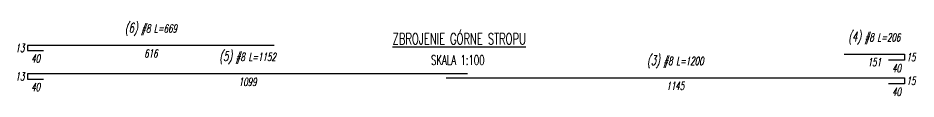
# Model space of a CAD drawing. Header units: millimetres. Extents: x 25746 to 38332, y -66591 to -55538.
# Drawn here: x 30777 to 33020, y -60553 to -60366 of the extents above; entities that cross this region are included whole.
import ezdxf
from ezdxf.enums import TextEntityAlignment as Align

# ---------------------------------------------------------------- set-up
doc = ezdxf.new("R2010")
doc.units = ezdxf.units.MM
doc.header["$LTSCALE"] = 5
for name, color, linetype in [('K-TEXT 2.4mm', 71, 'Continuous'), ('K-TEXT 2.8mm', 101, 'Continuous'), ('ZBROJA_NIEZLICZAC', 255, 'Continuous'), ('ZBROJA_RZUTPR', 141, 'Continuous'), ('ZBROJA_RZUTPR1', 255, 'Continuous')]:
    doc.layers.add(name, color=color, linetype=linetype)
doc.styles.add('STYL_ZBROJA', font='romanszb.shx', dxfattribs={"width": 0.65, "oblique": 12})
doc.styles.add('text 2.4mm', font='romans.shx', dxfattribs={"width": 0.65})
doc.styles.add('text 2.8mm', font='romans.shx', dxfattribs={"width": 0.65})

msp = doc.modelspace()

# ---------------------------------------------------------------- linework, layer by layer
at = {"layer": 'ZBROJA_RZUTPR'}
for points in [[(31416.94, -60426.644), (30800.94, -60426.644, 0.41421356), (30800.94, -60426.644), (30800.94, -60439.644, 0.41421356), (30800.94, -60439.644), (30840.94, -60439.644)], [(32840.281, -60448.604), (32991.281, -60448.604, -0.41421356), (32991.281, -60448.604), (32991.281, -60463.604, -0.41421356), (32991.281, -60463.604), (32951.281, -60463.604)], [(31899.94, -60497.509), (30800.94, -60497.509, 0.41421356), (30800.94, -60497.509), (30800.94, -60510.509, 0.41421356), (30800.94, -60510.509), (30840.94, -60510.509)], [(31846.281, -60507.509), (32991.281, -60507.509, -0.41421356), (32991.281, -60507.509), (32991.281, -60522.509, -0.41421356), (32991.281, -60522.509), (32951.281, -60522.509)]]:
    msp.add_lwpolyline(points, format="xyb", dxfattribs=at)

# ---------------------------------------------------------------- texts
at = {"layer": 'K-TEXT 2.4mm', "style": 'text 2.4mm', "width": 0.65}
msp.add_text('SKALA 1:100', height=24, dxfattribs=at).set_placement((31808.524, -60475.132))
at = {"layer": 'K-TEXT 2.8mm', "style": 'text 2.8mm', "width": 0.65}
msp.add_text('%%UZBROJENIE GÓRNE STROPU', height=28, dxfattribs=at).set_placement((31712.505, -60424.384))
at = {"layer": 'ZBROJA_NIEZLICZAC', "char_height": 40, "attachment_point": 8, "style": 'STYL_ZBROJA'}
for s, insert in [('\\H24;\\C71;\\H20;\\C256;\\H24;\\C71;(6)\\H20;\\C256; #8 L=669', (31108.94, -60402.644)), ('\\H24;\\C71;\\H20;\\C256;\\H24;\\C71;(4)\\H20;\\C256; #8 L=206', (32915.781, -60424.604)), ('\\H24;\\C71;\\H20;\\C256;\\H24;\\C71;(5)\\H20;\\C256; #8 L=1152', (31350.44, -60473.509)), ('\\H24;\\C71;\\H20;\\C256;\\H24;\\C71;(3)\\H20;\\C256; #8 L=1200', (32418.781, -60483.509))]:
    msp.add_mtext(s, dxfattribs=dict(at, insert=insert))
at = {"layer": 'ZBROJA_RZUTPR1', "style": 'STYL_ZBROJA', "oblique": 12, "width": 0.65}
for s, p in [('13', (30792.94, -60433.144)), ('15', (33018.471, -60456.104)), ('13', (30792.94, -60504.009)), ('15', (33018.471, -60515.009))]:
    msp.add_text(s, height=20, dxfattribs=at).set_placement(p, align=Align.MIDDLE_RIGHT)
for s, p in [('40', (30820.94, -60459.644)), ('616', (31108.94, -60446.644)), ('151', (32915.781, -60468.604)), ('40', (32971.281, -60483.604)), ('1099', (31350.44, -60517.509)), ('1145', (32418.781, -60527.509)), ('40', (30820.94, -60530.509)), ('40', (32971.281, -60542.509))]:
    msp.add_text(s, height=20, dxfattribs=at).set_placement(p, align=Align.MIDDLE)

doc.saveas('drawing.dxf')
